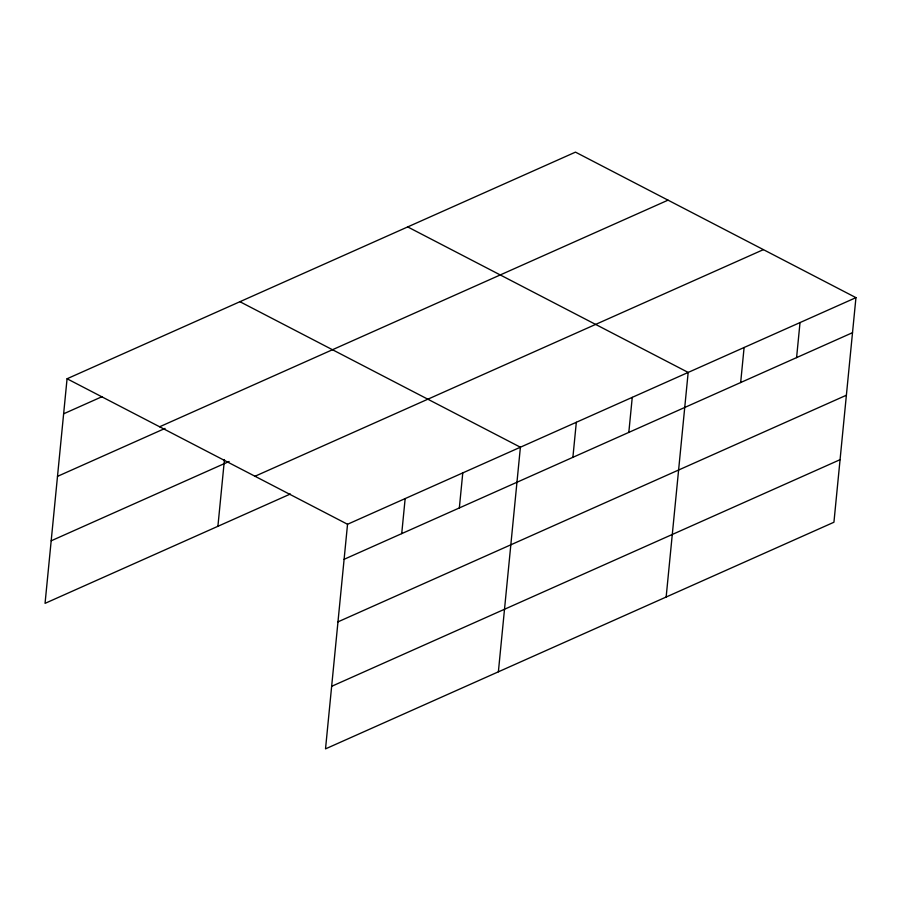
<?xml version="1.0" encoding="UTF-8"?>
<svg xmlns="http://www.w3.org/2000/svg" width="901" height="901" viewBox="0 0 901 901"><rect width="100%" height="100%" fill="white"/><g stroke="black" fill="none" stroke-linecap="round" stroke-linejoin="round"><path stroke-width="1.35" d="M855.95 297.645L347.538 524.269L325.52 748.866L833.932 522.242L855.95 297.645L575.48 152.134L67.068 378.758L45.05 603.355L290.359 494.007M217.907 526.308L224.45 459.544M401.722 533.629L405.157 498.591M459.341 507.939L462.776 472.901M498.377 671.808L520.395 447.223L239.936 301.711M572.89 457.325L576.325 422.287M628.819 432.401L632.254 397.364M666.154 597.025L688.173 372.428L407.702 226.928M740.667 382.542L744.102 347.504M796.585 357.618L800.02 322.569M63.633 413.807L102.05 396.677M159.623 426.781L668.035 200.157M57.506 476.359L165.063 428.414M51.188 540.803L229.124 461.481M254.983 476.257L763.395 249.633M344.103 559.307L852.515 332.683M337.976 621.859L846.377 395.235M331.647 686.314L840.059 459.69M67.068 378.758L347.538 524.269"/></g></svg>
